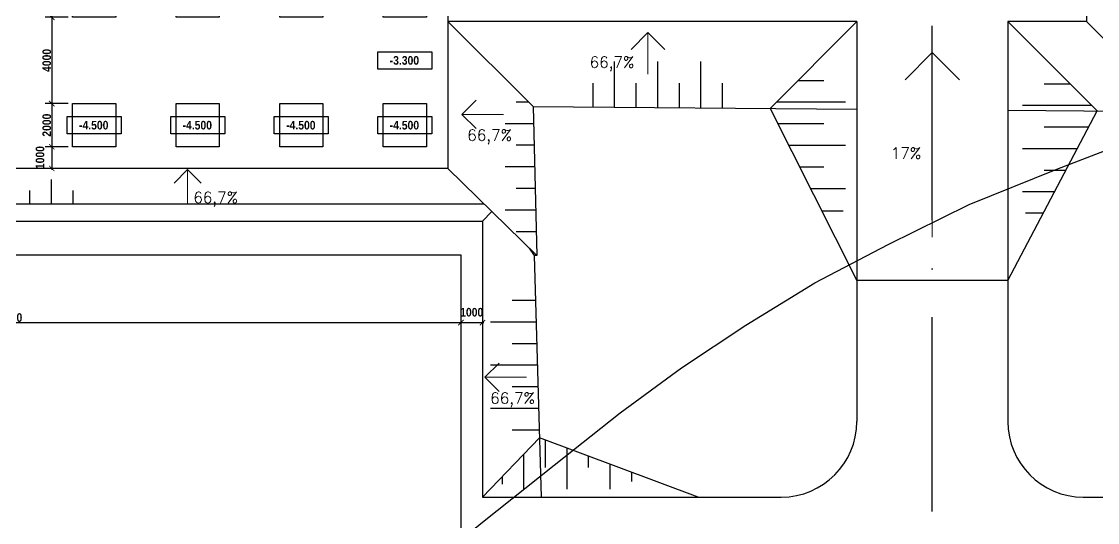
# Model space of a CAD drawing. Header units: millimetres. Extents: x -51 to 2999949, y -1641567 to 415040.
# Drawn here: x 738302 to 788176, y 219285 to 242484 of the extents above; entities that cross this region are included whole.
import ezdxf

# ---------------------------------------------------------------- set-up
doc = ezdxf.new("R2010")
doc.units = ezdxf.units.MM
doc.header["$LTSCALE"] = 75
doc.header["$MEASUREMENT"] = 0
doc.linetypes.add('ACAD_ISO10W100', pattern=[18, 12, -3, 0, -3])
doc.layers.get('0').update_dxf_attribs({"linetype": 'CONTINUOUS'})
for name, color, linetype in [('cesty', 161, 'CONTINUOUS'), ('HRANICE ZEMINY', 200, 'CONTINUOUS'), ('koty situace', 7, 'CONTINUOUS'), ('objekt A patky', 130, 'CONTINUOUS'), ('objekt A+B', 10, 'CONTINUOUS'), ('objekt C', 30, 'CONTINUOUS'), ('objekt C deska', 150, 'CONTINUOUS'), ('svahování', 80, 'CONTINUOUS'), ('TEXT hlouby PPD', 255, 'CONTINUOUS'), ('TEXT hlouby SJ', 6, 'CONTINUOUS'), ('ŘEZ', 10, 'ACAD_ISO10W100')]:
    doc.layers.add(name, color=color, linetype=linetype)
doc.layers.add('texty', color=255, linetype='CONTINUOUS', lineweight=15)
doc.styles.add('hloubky patek a pasu', font='ariblk.ttf', dxfattribs={"width": 0.75, "height": 400})
doc.styles.add('romans', font='romans.shx')
doc.dimstyles.new('koty situace', dxfattribs={"dimscale": 0, "dimtxt": 400, "dimasz": 250, "dimexe": 300, "dimexo": 200, "dimgap": 25, "dimtad": 1, "dimdec": 3, "dimrnd": 5, "dimzin": 12, "dimdsep": 46, "dimtxsty": 'hloubky patek a pasu', "dimblk": 'ARCHTICK', "dimcen": 150, "dimdle": 65, "dimclrd": 256, "dimclre": 256, "dimclrt": 141, "dimadec": 0, "dimazin": 0, "dimtfac": 1, "dimtdec": 3, "dimtmove": 2, "dimatfit": 2, "dimldrblk": 'DOTSMALL', "dimfxl": 100, "dimtolj": 1, "dimtzin": 0, "dimarcsym": 0})

# ---------------------------------------------------------------- blocks, each defined once
blk = doc.blocks.new('*U80')
at = {"layer": 'objekt A patky', "extrusion": (3.35875e-15, -3.39308e-16, -1)}
blk.add_lwpolyline([(1000, 1000), (-1000, 1000), (-1000, -1000), (1000, -1000)], close=True, dxfattribs=at)
blk = doc.blocks.new('*U81')
at = {"layer": 'objekt A patky', "color": 0, "linetype": 'ByBlock', "lineweight": -2, "transparency": 16777216}
for p in [(-38400, 30000), (-33600, 30000), (-28800, 30000), (-24000, 30000), (-19200, 30000), (-14400, 30000), (-9600, 30000), (-4800, 30000), (0, 30000), (-38400, 24000), (-33600, 24000), (-28800, 24000), (-24000, 24000), (-19200, 24000), (-14400, 24000), (-9600, 24000), (-4800, 24000), (0, 24000), (-38400, 18000), (-33600, 18000), (-28800, 18000), (-24000, 18000), (-19200, 18000), (-14400, 18000), (-9600, 18000), (-4800, 18000), (0, 18000), (-38400, 12000), (-33600, 12000), (-28800, 12000), (-24000, 12000), (-19200, 12000), (-14400, 12000), (-9600, 12000), (-4800, 12000), (0, 12000), (-38400, 6000), (-33600, 6000), (-28800, 6000), (-24000, 6000), (-19200, 6000), (-14400, 6000), (-9600, 6000), (-4800, 6000), (0, 6000), (-38400, 0), (-33600, 0), (-28800, 0), (-24000, 0), (-19200, 0), (-14400, 0), (-9600, 0), (-4800, 0), (0, 0)]:
    blk.add_blockref('*U80', p, dxfattribs=at)
blk = doc.blocks.new('_ArchTick')
at = {"color": 0, "linetype": 'ByBlock', "const_width": 0.15}
blk.add_lwpolyline([(-0.5, -0.5), (0.5, 0.5)], dxfattribs=at)
blk = doc.blocks.new('*D189')
at = {"layer": 'koty situace', "lineweight": -2, "transparency": 16777216}
for p, q in [((758670, 229235), (758670, 228241)), ((716605, 228541), (758735, 228541)), ((716670, 228741), (716670, 228841))]:
    blk.add_line(p, q, dxfattribs=at)
at = {"layer": 'koty situace', "lineweight": -2, "transparency": 16777216, "xscale": 250, "yscale": 250, "zscale": 250, "rotation": 180}
blk.add_blockref('_ArchTick', (716670, 228541), dxfattribs=at)
at = {"layer": 'koty situace', "lineweight": -2, "transparency": 16777216, "xscale": 250, "yscale": 250, "zscale": 250}
blk.add_blockref('_ArchTick', (758670, 228541), dxfattribs=at)
at = {"layer": 'koty situace', "color": 141, "transparency": 16777216, "insert": (737670, 228773), "char_height": 400, "attachment_point": 5, "style": 'hloubky patek a pasu'}
blk.add_mtext('\\A1;42000', dxfattribs=at)
blk = doc.blocks.new('_DotSmall')
at = {"color": 0, "linetype": 'ByBlock', "const_width": 0.5}
blk.add_lwpolyline([(-0.0625, 0, 1), (0.0625, 0, 1)], format="xyb", close=True, dxfattribs=at)
blk = doc.blocks.new('*D190')
at = {"layer": 'koty situace', "lineweight": -2, "transparency": 16777216}
for p, q in [((759670, 233034), (759670, 228241)), ((758670, 229235), (758670, 228241)), ((758605, 228541), (759735, 228541))]:
    blk.add_line(p, q, dxfattribs=at)
at = {"layer": 'koty situace', "lineweight": -2, "transparency": 16777216, "xscale": 250, "yscale": 250, "zscale": 250, "rotation": 180}
blk.add_blockref('_ArchTick', (758670, 228541), dxfattribs=at)
at = {"layer": 'koty situace', "lineweight": -2, "transparency": 16777216, "xscale": 250, "yscale": 250, "zscale": 250}
blk.add_blockref('_ArchTick', (759670, 228541), dxfattribs=at)
at = {"layer": 'koty situace', "color": 141, "transparency": 16777216, "insert": (759170, 229019), "char_height": 400, "attachment_point": 5, "style": 'hloubky patek a pasu'}
blk.add_mtext('\\A1;1000', dxfattribs=at)
blk = doc.blocks.new('*D205')
at = {"layer": 'koty situace', "lineweight": -2, "transparency": 16777216}
for p, q in [((740470, 242684), (739405, 242684)), ((739705, 242749), (739705, 238619)), ((740470, 238684), (739405, 238684))]:
    blk.add_line(p, q, dxfattribs=at)
at = {"layer": 'koty situace', "lineweight": -2, "transparency": 16777216, "xscale": 250, "yscale": 250, "zscale": 250}
for p, rotation in [((739705, 242684), 90), ((739705, 238684), 270)]:
    blk.add_blockref('_ArchTick', p, dxfattribs=dict(at, rotation=rotation))
at = {"layer": 'koty situace', "color": 141, "transparency": 16777216, "insert": (739473, 240684), "char_height": 400, "attachment_point": 5, "rotation": 90, "style": 'hloubky patek a pasu'}
blk.add_mtext('\\A1;4000', dxfattribs=at)
blk = doc.blocks.new('*D206')
at = {"layer": 'koty situace', "lineweight": -2, "transparency": 16777216}
for p, q in [((740470, 238684), (739405, 238684)), ((739705, 238749), (739705, 236619)), ((740470, 236684), (739405, 236684))]:
    blk.add_line(p, q, dxfattribs=at)
at = {"layer": 'koty situace', "lineweight": -2, "transparency": 16777216, "xscale": 250, "yscale": 250, "zscale": 250}
for p, rotation in [((739705, 238684), 90), ((739705, 236684), 270)]:
    blk.add_blockref('_ArchTick', p, dxfattribs=dict(at, rotation=rotation))
at = {"layer": 'koty situace', "color": 141, "transparency": 16777216, "insert": (739473, 237684), "char_height": 400, "attachment_point": 5, "rotation": 90, "style": 'hloubky patek a pasu'}
blk.add_mtext('\\A1;2000', dxfattribs=at)
blk = doc.blocks.new('*D207')
at = {"layer": 'koty situace', "lineweight": -2, "transparency": 16777216}
for p, q in [((740470, 236684), (739405, 236684)), ((739705, 236749), (739705, 235619)), ((740470, 235684), (739405, 235684))]:
    blk.add_line(p, q, dxfattribs=at)
at = {"layer": 'koty situace', "lineweight": -2, "transparency": 16777216, "xscale": 250, "yscale": 250, "zscale": 250}
for p, rotation in [((739705, 236684), 90), ((739705, 235684), 270)]:
    blk.add_blockref('_ArchTick', p, dxfattribs=dict(at, rotation=rotation))
at = {"layer": 'koty situace', "color": 141, "transparency": 16777216, "insert": (739161, 236184), "char_height": 400, "attachment_point": 5, "rotation": 90, "style": 'hloubky patek a pasu'}
blk.add_mtext('\\A1;1000', dxfattribs=at)

msp = doc.modelspace()

# ---------------------------------------------------------------- linework, layer by layer
msp.add_lwpolyline([(739889.1768, 202395.7192), (744287.0994, 206356.4266), (748453.5358, 209957.0458), (752414.2432, 213377.6537), (756169.1821, 216438.1866), (759666.9564, 219292.9904), (762984.6802, 221942.0258), (766045.2262, 224359.6013), (768900.0038, 226442.8195), (771883.3964, 228423.1666), (775072.5313, 230377.796), (778467.4083, 232152.4009), (782222.3604, 234004.1592), (786285.9257, 235650.1491), (790580.9772, 237296.1651), (795081.7709, 238942.155), (795184.642, 238942.155)])
at = {"layer": 'cesty'}
for p, q in [((777019.7798, 242484.2977), (772997.2698, 238461.7876)), ((777019.7798, 242484.2977), (777019.7798, 223959.2977)), ((784019.7798, 242484.2977), (784019.7798, 223959.2977)), ((784019.7798, 242484.2977), (788154.5737, 238349.5038)), ((784019.7798, 242484.2977), (784019.7798, 230484.2977)), ((772997.2698, 238461.7876), (777019.7798, 230484.2977)), ((777019.7798, 238431.9892), (777019.7798, 226431.9892)), ((784019.7798, 230484.2977), (788154.5737, 238349.5038)), ((784019.7798, 230484.2977), (777019.7798, 230484.2977)), ((759669.7798, 220459.2977), (762313.0059, 223197.2844)), ((769669.7798, 220459.2977), (762313.0059, 223197.2844)), ((759669.7798, 220459.2977), (773519.7798, 220459.2977)), ((759669.7798, 220459.2977), (769669.7798, 220459.2977)), ((787519.7798, 220459.2977), (796019.7798, 220459.2977)), ((787519.7798, 220459.2977), (800019.7798, 220459.2977))]:
    msp.add_line(p, q, dxfattribs=at)
for centre, start, end in [((773519.7798, 223959.2977), 270, 0), ((787519.7798, 223959.2977), 180, 270)]:
    msp.add_arc(centre, 3500, start, end, dxfattribs=at)
at = {"layer": 'HRANICE ZEMINY', "linetype": 'ByBlock', "lineweight": 20, "ltscale": 5}
for p, q in [((767337.0603, 241973.7239), (766557.0603, 241193.7239)), ((767337.0603, 240043.7239), (767337.0603, 241973.7239)), ((767337.0603, 241973.7239), (768117.0603, 241193.7239)), ((780519.7798, 241046.8572), (779264.7798, 239791.8572)), ((780519.7798, 232496.8572), (780519.7798, 241046.8572)), ((780519.7798, 241046.8572), (781774.7798, 239791.8572)), ((758718.2575, 238185.7304), (759378.2575, 238845.7304)), ((760643.9156, 238185.7304), (758718.2575, 238185.7304)), ((758718.2575, 238185.7304), (759378.2575, 237525.7304)), ((745999.0914, 235624.1753), (745374.4896, 234999.5734)), ((745999.0914, 234078.6861), (745999.0914, 235624.1753)), ((745999.0914, 235624.1753), (746623.6933, 234999.5734)), ((759780.6149, 226007.1662), (760440.6149, 226667.1662)), ((761706.273, 226007.1662), (759780.6149, 226007.1662)), ((759780.6149, 226007.1662), (760440.6149, 225347.1662))]:
    msp.add_line(p, q, dxfattribs=at)
at = {"layer": 'objekt A+B'}
for p, q in [((758069.7798, 269684.2977), (758069.7798, 242484.2977)), ((787669.7798, 269684.2977), (787669.7798, 242484.2977)), ((777019.7798, 242484.2977), (758069.7798, 242484.2977)), ((758069.7798, 242484.2977), (758069.7798, 235684.2977)), ((758069.7798, 242484.2977), (762010.904, 238543.1735)), ((787669.7798, 242484.2977), (784019.7798, 242484.2977)), ((787669.7798, 242484.2977), (791831.8143, 238322.2632)), ((762010.904, 238543.1735), (762185.7949, 231646.8748)), ((762010.904, 238543.1735), (777019.7798, 238431.9892)), ((784019.7798, 238380.1339), (791841.4152, 238322.192)), ((758069.7798, 235684.2977), (715669.7798, 235684.2977)), ((758069.7798, 235684.2977), (762185.7949, 231646.8748)), ((762185.7949, 231646.8748), (762068.576, 231647.5525))]:
    msp.add_line(p, q, dxfattribs=at)
at = {"layer": 'objekt C'}
for p, q in [((714862.7267, 234041.3508), (759744.7083, 234041.3508)), ((759669.7798, 233234.2977), (760106.3972, 233686.568)), ((715669.7798, 233234.2977), (759669.7798, 233234.2977)), ((759669.7798, 233234.2977), (759669.7798, 220459.2977)), ((761838.6105, 231987.4301), (762068.576, 231647.5525)), ((762068.576, 231647.5525), (762392.2041, 220459.2977))]:
    msp.add_line(p, q, dxfattribs=at)
at = {"layer": 'objekt C deska', "extrusion": (1.93959e-16, -3.39308e-16, -1)}
for p, q in [((716669.7798, 231684.2977), (758669.7798, 231684.2977)), ((758669.7798, 231684.2977), (758669.7798, 201684.2977))]:
    msp.add_line(p, q, dxfattribs=at)
at = {"layer": 'svahování'}
for p, q in [((765794.6452, 238515.1439), (765794.6452, 240632.4464)), ((767794.6452, 238500.3281), (767794.6452, 240632.4464)), ((769794.6452, 238485.5123), (769794.6452, 240632.4464)), ((764794.6452, 238522.5518), (764794.6452, 239632.4464)), ((766794.6452, 238507.736), (766794.6452, 239632.4464)), ((768794.6452, 238492.9202), (768794.6452, 239632.4464)), ((770794.6452, 238478.1044), (770794.6452, 239632.4464)), ((774295.0067, 239759.5245), (775490.6182, 239759.5245)), ((786912.8801, 239591.1974), (785704.024, 239591.1974)), ((761801.9215, 238752.156), (761225.2647, 238752.156)), ((773295.0067, 238759.5245), (776490.6182, 238759.5245)), ((787912.8801, 238591.1974), (784704.024, 238591.1974)), ((762030.9643, 237752.156), (760725.2647, 237752.156)), ((773351.3736, 237759.5245), (775490.6182, 237759.5245)), ((787755.9267, 237591.1974), (785704.024, 237591.1974)), ((762056.3244, 236752.156), (761225.2647, 236752.156)), ((773855.6062, 236759.5245), (776490.6182, 236759.5245)), ((787230.2197, 236591.1974), (784704.024, 236591.1974)), ((762081.6845, 235752.156), (760725.2647, 235752.156)), ((774359.8387, 235759.5245), (775490.6182, 235759.5245)), ((786704.5127, 235591.1974), (785704.024, 235591.1974)), ((739692.883, 234037.8604), (739692.883, 235162.8604)), ((738692.883, 234037.8604), (738692.883, 234662.8604)), ((740692.883, 234037.8604), (740692.883, 234662.8604)), ((762107.0447, 234752.156), (761225.2647, 234752.156)), ((774864.0713, 234759.5245), (776490.6182, 234759.5245)), ((786178.8057, 234591.1974), (784704.024, 234591.1974)), ((762132.4048, 233752.156), (760725.2647, 233752.156)), ((776388.8586, 233703.1099), (775396.7499, 233703.1099)), ((785662.8272, 233609.7029), (784841.1398, 233609.7029)), ((762157.7649, 232752.156), (761225.2647, 232752.156)), ((762128.8189, 229564.8759), (761038.812, 229564.8759)), ((762157.7446, 228564.8759), (760038.812, 228564.8759)), ((762186.6703, 227564.8759), (761038.812, 227564.8759)), ((762215.596, 226564.8759), (760038.812, 226564.8759)), ((762244.5217, 225564.8759), (761038.812, 225564.8759)), ((762273.4474, 224564.8759), (760038.812, 224564.8759)), ((762288.812, 223564.8759), (761038.812, 223564.8759)), ((762574.9784, 223099.7855), (762574.9784, 221828.5771)), ((763574.9784, 222727.6133), (763574.9784, 220828.5771)), ((761574.9784, 222432.7983), (761574.9784, 220828.5771)), ((764574.9784, 222355.4411), (764574.9784, 221828.5771)), ((765574.9784, 221983.2689), (765574.9784, 220828.5771)), ((766574.9784, 221611.0967), (766574.9784, 221182.3805)), ((760574.9784, 221396.9479), (760574.9784, 221064.2081))]:
    msp.add_line(p, q, dxfattribs=at)
at = {"layer": 'TEXT hlouby PPD'}
for points in [[(740419.7798, 238084.2977), (742919.7798, 238084.2977), (742919.7798, 237284.2977), (740419.7798, 237284.2977)], [(745219.7798, 238084.2977), (747719.7798, 238084.2977), (747719.7798, 237284.2977), (745219.7798, 237284.2977)], [(750019.7798, 238084.2977), (752519.7798, 238084.2977), (752519.7798, 237284.2977), (750019.7798, 237284.2977)], [(754819.7798, 238084.2977), (757319.7798, 238084.2977), (757319.7798, 237284.2977), (754819.7798, 237284.2977)]]:
    msp.add_lwpolyline(points, close=True, dxfattribs=at)
at = {"layer": 'TEXT hlouby SJ'}
msp.add_lwpolyline([(754819.7798, 241084.2977), (757319.7798, 241084.2977), (757319.7798, 240284.2977), (754819.7798, 240284.2977)], close=True, dxfattribs=at)
at = {"layer": 'ŘEZ', "ltscale": 10}
msp.add_line((780519.7798, 206286.6487), (780519.7798, 275807.0656), dxfattribs=at)

# ---------------------------------------------------------------- block references
at = {"layer": 'objekt A patky'}
msp.add_blockref('*U81', (756069.7798, 237684.2977), dxfattribs=at)

# ---------------------------------------------------------------- texts
at = {"layer": 'TEXT hlouby PPD', "char_height": 400, "attachment_point": 1, "style": 'hloubky patek a pasu'}
for insert in [(740969.7798, 237884.2977), (745769.7798, 237884.2977), (750569.7798, 237884.2977), (755369.7798, 237884.2977)]:
    msp.add_mtext_dynamic_manual_height_columns('-4.500', width=1520.658085, gutter_width=2000, heights=[0], dxfattribs=dict(at, insert=insert))
at = {"layer": 'TEXT hlouby SJ', "insert": (755369.7798, 240884.2977), "char_height": 400, "attachment_point": 1, "style": 'hloubky patek a pasu'}
msp.add_mtext_dynamic_manual_height_columns('-3.300', width=1520.658085, gutter_width=2000, heights=[0], dxfattribs=at)
at = {"layer": 'texty', "ltscale": 20, "extrusion": (1.93959e-16, -3.39308e-16, -1), "style": 'romans', "text_generation_flag": 2}
for s, p in [('66,7%%%', (-764637.1229, 240343.7239)), ('66,7%%%', (-758964.5654, 236966.4291)), ('17%%%', (-778595.3489, 236128.2284)), ('66,7%%%', (-746266.4798, 234078.6861)), ('66,7%%%', (-760026.9228, 224787.8649))]:
    msp.add_text(s, height=514.89696, dxfattribs=at).set_placement(p)

# ---------------------------------------------------------------- dimensions: what is measured, and where the dimension line sits
at = {"layer": 'koty situace'}
for base, p1, p2, picture, middle in [((739704.8804, 238684.2977), (740669.7798, 242684.2977), (740669.7798, 238684.2977), '*D205', (739473.0591, 240684.2977)), ((739704.8804, 236684.2977), (740669.7798, 238684.2977), (740669.7798, 236684.2977), '*D206', (739473.0591, 237684.2977)), ((739704.8804, 235684.2977), (740669.7798, 236684.2977), (740669.7798, 235684.2977), '*D207', (739160.5591, 236184.2977))]:
    dim = msp.add_linear_dim(base=base, p1=p1, p2=p2, angle=90, dimstyle='koty situace', override={"dimscale": 1}, dxfattribs=at)
    dim.commit()
    dim.dimension.update_dxf_attribs({"geometry": picture, "text_midpoint": middle})
dim = msp.add_linear_dim(base=(759669.7798, 228541.3391), p1=(758669.7798, 229434.9714), p2=(759669.7798, 233234.2977), dimstyle='koty situace', override={"dimscale": 1}, dxfattribs=at)
dim.commit()
dim.dimension.update_dxf_attribs({"geometry": '*D190', "text_midpoint": (759169.7798, 229018.8187), "dimtype": 160})
dim = msp.add_linear_dim(base=(758669.7798, 228541.3391), p1=(716669.7798, 228541.3391), p2=(758669.7798, 229434.9714), dimstyle='koty situace', override={"dimscale": 1}, dxfattribs=at)
dim.commit()
dim.dimension.update_dxf_attribs({"geometry": '*D189', "text_midpoint": (737669.7798, 228773.1604)})

doc.saveas('drawing.dxf')
